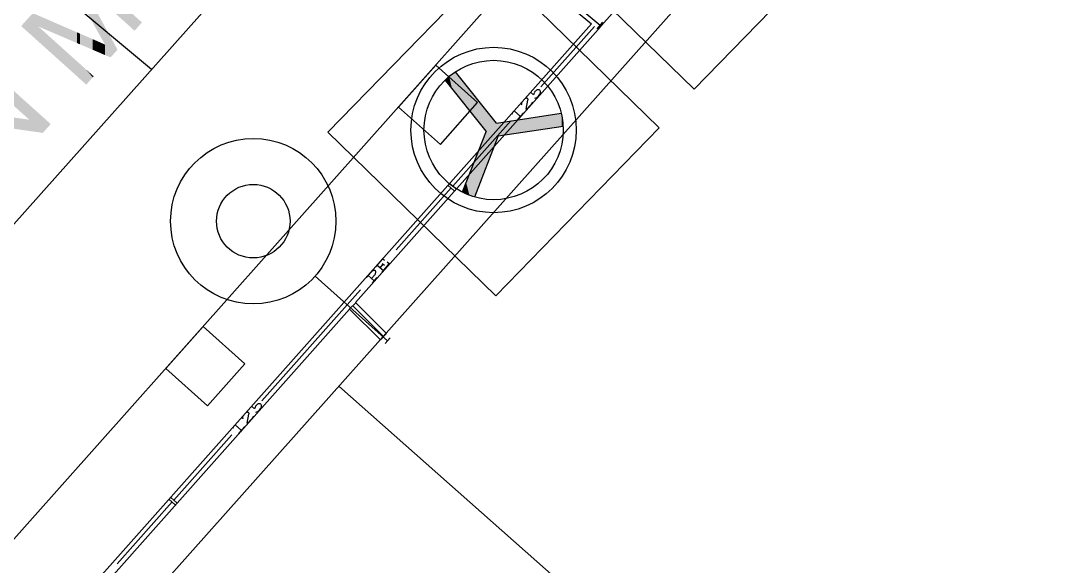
# Model space of a CAD drawing. Header units: inches. Extents: x 0.0008 to 0.0144, y 0.0003 to 0.0113.
# Drawn here: x 0.013276 to 0.013866, y 0.004015 to 0.004322 of the extents above; entities that cross this region are included whole.
import ezdxf

# ---------------------------------------------------------------- set-up
doc = ezdxf.new("R2010")
doc.units = ezdxf.units.IN
doc.header["$MEASUREMENT"] = 0
doc.linetypes.add('PUNKT', pattern=[6.35, 0, -6.35])
doc.linetypes.add('STRICHPUNKT', pattern=[25.4, 12.7, -6.35, 0, -6.35])
doc.layers.add('Standard', color=7, linetype='Continuous')

# ---------------------------------------------------------------- blocks, each defined once
blk = doc.blocks.new('*U567')
at = {"color": 7, "linetype": 'ByBlock'}
for points in [[(0.336705, 0.108926), (0.336598, 0.109021), (0.336705, 0.109139)], [(0.336705, 0.108926), (0.336705, 0.109139), (0.336976, 0.108682)], [(0.336976, 0.108682), (0.336976, 0.108895), (0.337082, 0.108586)], [(0.337082, 0.108586), (0.337082, 0.1088), (0.337328, 0.108365)], [(0.33616, 0.108304), (0.336046, 0.108406), (0.33616, 0.108533)], [(0.33616, 0.108304), (0.33616, 0.108533), (0.336351, 0.108132)], [(0.336351, 0.108346), (0.336351, 0.108505), (0.336598, 0.10831)], [(0.336598, 0.10831), (0.336351, 0.108505), (0.336598, 0.10847)], [(0.336598, 0.10831), (0.336598, 0.10847), (0.336705, 0.108295)], [(0.336705, 0.108295), (0.336705, 0.108454), (0.336976, 0.108256)], [(0.336976, 0.108256), (0.336705, 0.108454), (0.336976, 0.108416)], [(0.337328, 0.108205), (0.337328, 0.108578), (0.337521, 0.108177)], [(0.336351, 0.108132), (0.336351, 0.108346), (0.336598, 0.10791)], [(0.336976, 0.108256), (0.336976, 0.108416), (0.337082, 0.10824)], [(0.337082, 0.10824), (0.337082, 0.1084), (0.337328, 0.108205)], [(0.337328, 0.108205), (0.337082, 0.1084), (0.337328, 0.108365)], [(0.336598, 0.10791), (0.336598, 0.108123), (0.336705, 0.107815)], [(0.336705, 0.107815), (0.336705, 0.108028), (0.336976, 0.107571)]]:
    blk.add_solid(points, dxfattribs=at)
at = {"color": 7, "linetype": 'ByBlock', "extrusion": (0, 0, -1)}
for points in [[(-0.336976, 0.108682), (-0.336705, 0.109139), (-0.336976, 0.108895)], [(-0.337082, 0.108586), (-0.336976, 0.108895), (-0.337082, 0.1088)], [(-0.337328, 0.108365), (-0.337082, 0.1088), (-0.337328, 0.108578)], [(-0.336351, 0.108132), (-0.33616, 0.108533), (-0.336351, 0.108505)], [(-0.336705, 0.108295), (-0.336598, 0.10847), (-0.336705, 0.108454)], [(-0.337521, 0.108177), (-0.337328, 0.108578), (-0.337521, 0.108405)], [(-0.336598, 0.10791), (-0.336351, 0.108346), (-0.336598, 0.108123)], [(-0.337082, 0.10824), (-0.336976, 0.108416), (-0.337082, 0.1084)], [(-0.337521, 0.108177), (-0.337521, 0.108405), (-0.337634, 0.108303)], [(-0.336705, 0.107815), (-0.336598, 0.108123), (-0.336705, 0.108028)], [(-0.336976, 0.107571), (-0.336705, 0.108028), (-0.336976, 0.107784)], [(-0.336976, 0.107571), (-0.336976, 0.107784), (-0.337082, 0.107689)]]:
    blk.add_solid(points, dxfattribs=at)
blk = doc.blocks.new('*U568')
at = {"color": 7, "linetype": 'ByBlock'}
for points in [[(0.338009, 0.110157), (0.33786, 0.110424), (0.338009, 0.11059)], [(0.338009, 0.110157), (0.338009, 0.11059), (0.338054, 0.110076)], [(0.338054, 0.110335), (0.338054, 0.110549), (0.338141, 0.110257)], [(0.338141, 0.110257), (0.338141, 0.110471), (0.338234, 0.110173)], [(0.338234, 0.110173), (0.338234, 0.110388), (0.338247, 0.110161)], [(0.338054, 0.110076), (0.338054, 0.110335), (0.338141, 0.109919)], [(0.338247, 0.110161), (0.338247, 0.110375), (0.338307, 0.110108)], [(0.338307, 0.110108), (0.338307, 0.110322), (0.338338, 0.11008)], [(0.338338, 0.11008), (0.338338, 0.110294), (0.338367, 0.110054)], [(0.338367, 0.110054), (0.338367, 0.110268), (0.338411, 0.110014)], [(0.338141, 0.109919), (0.338141, 0.110177), (0.338234, 0.109752)], [(0.338411, 0.110014), (0.338411, 0.110228), (0.338489, 0.109944)], [(0.338489, 0.109944), (0.338489, 0.110158), (0.338589, 0.109854)], [(0.338234, 0.109752), (0.338234, 0.110009), (0.338247, 0.109727)], [(0.338247, 0.109727), (0.338247, 0.109984), (0.338307, 0.10962)], [(0.338589, 0.109854), (0.338589, 0.110068), (0.338832, 0.109636)], [(0.337378, 0.109553), (0.337211, 0.109703), (0.337378, 0.109888)], [(0.337378, 0.109553), (0.337378, 0.109888), (0.337456, 0.109483)], [(0.337456, 0.109697), (0.337456, 0.109854), (0.33786, 0.109524)], [(0.33786, 0.109524), (0.337456, 0.109854), (0.33786, 0.109678)], [(0.338307, 0.10962), (0.338307, 0.109877), (0.338338, 0.109565)], [(0.338338, 0.109565), (0.338338, 0.109821), (0.338367, 0.109514)], [(0.337456, 0.109483), (0.337456, 0.109697), (0.33786, 0.10912)], [(0.33786, 0.109524), (0.33786, 0.109678), (0.338009, 0.10946)], [(0.338367, 0.109514), (0.338367, 0.109768), (0.338411, 0.109437)], [(0.338411, 0.109288), (0.338411, 0.109688), (0.338489, 0.109255)], [(0.338009, 0.10946), (0.338009, 0.109614), (0.338054, 0.109441)], [(0.338054, 0.109441), (0.338054, 0.109594), (0.338141, 0.109404)], [(0.338141, 0.109404), (0.338141, 0.109557), (0.338234, 0.109364)], [(0.338234, 0.109364), (0.338234, 0.109516), (0.338247, 0.109358)], [(0.338247, 0.109358), (0.338247, 0.10951), (0.338307, 0.109333)], [(0.338307, 0.109333), (0.338307, 0.109484), (0.338338, 0.10932)], [(0.33786, 0.10912), (0.33786, 0.109334), (0.338009, 0.108986)], [(0.338338, 0.10932), (0.338338, 0.10947), (0.338367, 0.109307)], [(0.338367, 0.109307), (0.338367, 0.109457), (0.338411, 0.109288)], [(0.338009, 0.108986), (0.338009, 0.1092), (0.338054, 0.108945)], [(0.338054, 0.108945), (0.338054, 0.10916), (0.338141, 0.108867)]]:
    blk.add_solid(points, dxfattribs=at)
at = {"color": 7, "linetype": 'ByBlock', "extrusion": (0, 0, -1)}
for points in [[(-0.338054, 0.110076), (-0.338009, 0.11059), (-0.338054, 0.110549)], [(-0.338141, 0.110257), (-0.338054, 0.110549), (-0.338141, 0.110471)], [(-0.338234, 0.110173), (-0.338141, 0.110471), (-0.338234, 0.110388)], [(-0.338247, 0.110161), (-0.338234, 0.110388), (-0.338247, 0.110375)], [(-0.338141, 0.109919), (-0.338054, 0.110335), (-0.338141, 0.110177)], [(-0.338307, 0.110108), (-0.338247, 0.110375), (-0.338307, 0.110322)], [(-0.338338, 0.11008), (-0.338307, 0.110322), (-0.338338, 0.110294)], [(-0.338367, 0.110054), (-0.338338, 0.110294), (-0.338367, 0.110268)], [(-0.338411, 0.110014), (-0.338367, 0.110268), (-0.338411, 0.110228)], [(-0.338234, 0.109752), (-0.338141, 0.110177), (-0.338234, 0.110009)], [(-0.338489, 0.109944), (-0.338411, 0.110228), (-0.338489, 0.110158)], [(-0.338589, 0.109854), (-0.338489, 0.110158), (-0.338589, 0.110068)], [(-0.338247, 0.109727), (-0.338234, 0.110009), (-0.338247, 0.109984)], [(-0.338307, 0.10962), (-0.338247, 0.109984), (-0.338307, 0.109877)], [(-0.338832, 0.109636), (-0.338589, 0.110068), (-0.338832, 0.10985)], [(-0.337456, 0.109483), (-0.337378, 0.109888), (-0.337456, 0.109854)], [(-0.338338, 0.109565), (-0.338307, 0.109877), (-0.338338, 0.109821)], [(-0.338367, 0.109514), (-0.338338, 0.109821), (-0.338367, 0.109768)], [(-0.338832, 0.109636), (-0.338832, 0.10985), (-0.338938, 0.109754)], [(-0.33786, 0.10912), (-0.337456, 0.109697), (-0.33786, 0.109334)], [(-0.338009, 0.10946), (-0.33786, 0.109678), (-0.338009, 0.109614)], [(-0.338411, 0.109437), (-0.338367, 0.109768), (-0.338411, 0.109688)], [(-0.338489, 0.109255), (-0.338411, 0.109688), (-0.338489, 0.109546)], [(-0.338054, 0.109441), (-0.338009, 0.109614), (-0.338054, 0.109594)], [(-0.338141, 0.109404), (-0.338054, 0.109594), (-0.338141, 0.109557)], [(-0.338234, 0.109364), (-0.338141, 0.109557), (-0.338234, 0.109516)], [(-0.338247, 0.109358), (-0.338234, 0.109516), (-0.338247, 0.10951)], [(-0.338307, 0.109333), (-0.338247, 0.10951), (-0.338307, 0.109484)], [(-0.338338, 0.10932), (-0.338307, 0.109484), (-0.338338, 0.10947)], [(-0.338489, 0.109255), (-0.338489, 0.109546), (-0.338589, 0.109366)], [(-0.338009, 0.108986), (-0.33786, 0.109334), (-0.338009, 0.1092)], [(-0.338367, 0.109307), (-0.338338, 0.10947), (-0.338367, 0.109457)], [(-0.338411, 0.109288), (-0.338367, 0.109457), (-0.338411, 0.109437)], [(-0.338054, 0.108945), (-0.338009, 0.1092), (-0.338054, 0.10916)], [(-0.338141, 0.108867), (-0.338054, 0.10916), (-0.338141, 0.109081)], [(-0.338141, 0.108867), (-0.338141, 0.109081), (-0.338234, 0.10897)], [(-0.338234, 0.10897), (-0.338141, 0.109081), (-0.338234, 0.108998)], [(-0.338234, 0.10897), (-0.338234, 0.108998), (-0.338247, 0.108986)]]:
    blk.add_solid(points, dxfattribs=at)
blk = doc.blocks.new('*U614')
at = {"layer": 'Standard', "color": 4, "linetype": 'ByBlock'}
for points in [[(0.34341, 0.10876), (0.343368, 0.109016), (0.34341, 0.109046)], [(0.343417, 0.108752), (0.34341, 0.109046), (0.343417, 0.10905)], [(0.34341, 0.10876), (0.34341, 0.109046), (0.343417, 0.108752)], [(0.343417, 0.108752), (0.343417, 0.10905), (0.343515, 0.108629)], [(0.343288, 0.108913), (0.343271, 0.108934), (0.343288, 0.108949)], [(0.343327, 0.108864), (0.343288, 0.108949), (0.343327, 0.108984)], [(0.343288, 0.108913), (0.343288, 0.108949), (0.343327, 0.108864)], [(0.343368, 0.108813), (0.343327, 0.108984), (0.343368, 0.109016)], [(0.343327, 0.108864), (0.343327, 0.108984), (0.343368, 0.108813)], [(0.343368, 0.108813), (0.343368, 0.109016), (0.34341, 0.10876)], [(0.343515, 0.108629), (0.343515, 0.108927), (0.343522, 0.10862)], [(0.343522, 0.10862), (0.343522, 0.108918), (0.34357, 0.108561)], [(0.34357, 0.108561), (0.34357, 0.108859), (0.343618, 0.1085)], [(0.343618, 0.1085), (0.343618, 0.108799), (0.343667, 0.108439)], [(0.343667, 0.108439), (0.343667, 0.108737), (0.343689, 0.108412)], [(0.343689, 0.108412), (0.343689, 0.10871), (0.343856, 0.108202)], [(0.344928, 0.108271), (0.34403, 0.108323), (0.344928, 0.108459)], [(0.34403, 0.108134), (0.344002, 0.108319), (0.34403, 0.108323)], [(0.34403, 0.108134), (0.34403, 0.108323), (0.344928, 0.108271)], [(0.343856, 0.10769), (0.343689, 0.107774), (0.343856, 0.108202)], [(0.343667, 0.107268), (0.343618, 0.107592), (0.343667, 0.107718)], [(0.343689, 0.107262), (0.343667, 0.107718), (0.343689, 0.107774)], [(0.343667, 0.107268), (0.343667, 0.107718), (0.343689, 0.107262)], [(0.343618, 0.107285), (0.34357, 0.107469), (0.343618, 0.107592)], [(0.343618, 0.107285), (0.343618, 0.107592), (0.343667, 0.107268)], [(0.34357, 0.107304), (0.343522, 0.107348), (0.34357, 0.107469)], [(0.34357, 0.107304), (0.34357, 0.107469), (0.343618, 0.107285)], [(0.343522, 0.107326), (0.343515, 0.10733), (0.343522, 0.107348)], [(0.343522, 0.107326), (0.343522, 0.107348), (0.34357, 0.107304)]]:
    blk.add_solid(points, dxfattribs=at)
at = {"layer": 'Standard', "color": 4, "linetype": 'ByBlock', "extrusion": (0, 0, -1)}
for points in [[(-0.343515, 0.108629), (-0.343417, 0.10905), (-0.343515, 0.108927)], [(-0.343522, 0.10862), (-0.343515, 0.108927), (-0.343522, 0.108918)], [(-0.34357, 0.108561), (-0.343522, 0.108918), (-0.34357, 0.108859)], [(-0.343618, 0.1085), (-0.34357, 0.108859), (-0.343618, 0.108799)], [(-0.343667, 0.108439), (-0.343618, 0.108799), (-0.343667, 0.108737)], [(-0.343689, 0.108412), (-0.343667, 0.108737), (-0.343689, 0.10871)], [(-0.343856, 0.108202), (-0.343689, 0.10871), (-0.343856, 0.108501)], [(-0.343856, 0.10769), (-0.343856, 0.108501), (-0.344002, 0.108063)], [(-0.344002, 0.108063), (-0.343856, 0.108501), (-0.344002, 0.108319)], [(-0.344928, 0.108271), (-0.344928, 0.108459), (-0.344933, 0.108272)], [(-0.344933, 0.108272), (-0.344928, 0.108459), (-0.344933, 0.108438)], [(-0.344933, 0.108272), (-0.344933, 0.108438), (-0.344944, 0.108273)], [(-0.344944, 0.108273), (-0.344933, 0.108438), (-0.344944, 0.108386)], [(-0.344002, 0.108063), (-0.344002, 0.108319), (-0.34403, 0.108134)], [(-0.344944, 0.108273), (-0.344944, 0.108386), (-0.344951, 0.108274)], [(-0.344951, 0.108274), (-0.344944, 0.108386), (-0.344951, 0.108335)], [(-0.344951, 0.108274), (-0.344951, 0.108335), (-0.344956, 0.108275)], [(-0.344956, 0.108275), (-0.344951, 0.108335), (-0.344956, 0.108283)], [(-0.344956, 0.108275), (-0.344956, 0.108283), (-0.344956, 0.108275)], [(-0.343689, 0.107262), (-0.343689, 0.107774), (-0.343856, 0.10769)]]:
    blk.add_solid(points, dxfattribs=at)

msp = doc.modelspace()

# ---------------------------------------------------------------- linework, layer by layer
at = {"layer": 'Standard', "color": 4, "linetype": 'STRICHPUNKT'}
for p, q in [((0.01334936, 0.00429463), (0.01060267, 0.00658967)), ((0.01000632, 0.00054262), (0.01431137, 0.00537433))]:
    msp.add_line(p, q, dxfattribs=at)
at = {"layer": 'Standard', "color": 51, "linetype": 'ByBlock'}
for p, q in [((0.01360387, 0.0043208), (0.01436205, 0.00517348)), ((0.01322861, 0.00462749), (0.01359683, 0.00432026)), ((0.01359683, 0.00432026), (0.01071135, 0.00107515)), ((0.01346412, 0.00416362), (0.0136006, 0.00431712)), ((0.0136006, 0.00431712), (0.01360387, 0.00432079)), ((0.0136006, 0.00431712), (0.0136006, 0.00431712)), ((0.01360387, 0.00432079), (0.01360387, 0.0043208)), ((0.01354339, 0.00426451), (0.01352035, 0.00429332)), ((0.01353766, 0.00425993), (0.01351462, 0.00428874)), ((0.01354339, 0.00426451), (0.01357985, 0.00427006)), ((0.01353766, 0.00425993), (0.01352423, 0.00422558)), ((0.01354449, 0.00425726), (0.01358096, 0.0042628)), ((0.01354449, 0.00425726), (0.01353106, 0.0042229)), ((0.01344137, 0.00417841), (0.01348216, 0.00414214)), ((0.01348159, 0.00414615), (0.01346412, 0.00416362)), ((0.01317428, 0.00383765), (0.01346084, 0.00415993)), ((0.01346084, 0.00415993), (0.01347811, 0.00414267)), ((0.01347811, 0.00414267), (0.01348159, 0.00414615)), ((0.01348365, 0.00414382), (0.01348076, 0.00414056))]:
    msp.add_line(p, q, dxfattribs=at)
at = {"layer": 'Standard', "color": 2, "linetype": 'ByBlock'}
msp.add_line((0.01425559, 0.00513477), (0.01008138, 0.00044991), dxfattribs=at)
at = {"layer": 'Standard', "color": 100, "linetype": 'ByBlock'}
msp.add_line((0.01014162, 0.00039867), (0.01431496, 0.00508186), dxfattribs=at)
at = {"layer": 'Standard', "color": 51, "linetype": 'PUNKT'}
for p, q in [((0.01365458, 0.00428356), (0.0135602, 0.00437559)), ((0.01374662, 0.00437795), (0.01365458, 0.00428356)), ((0.01344864, 0.00425939), (0.01354067, 0.00435377)), ((0.01354067, 0.00435377), (0.01363505, 0.00426174)), ((0.01354302, 0.00416736), (0.01344864, 0.00425939)), ((0.01363505, 0.00426174), (0.01354302, 0.00416736))]:
    msp.add_line(p, q, dxfattribs=at)
at = {"layer": 'Standard', "color": 7, "linetype": 'ByBlock'}
for p, q in [((0.01360175, 0.00431936), (0.01356403, 0.00435084)), ((0.01356842, 0.00428488), (0.01359858, 0.0043188)), ((0.01360018, 0.00431747), (0.01360333, 0.00432125)), ((0.01350933, 0.00429699), (0.01348838, 0.00427347)), ((0.01353285, 0.00427604), (0.01350933, 0.00429699)), ((0.01356263, 0.0042818), (0.01356428, 0.00428034)), ((0.01356869, 0.00428148), (0.01356617, 0.00427865)), ((0.01351189, 0.00425252), (0.01353285, 0.00427604)), ((0.01355775, 0.00427631), (0.01355765, 0.00427604)), ((0.01355965, 0.00427826), (0.01355936, 0.00427811)), ((0.01355995, 0.00427841), (0.01355969, 0.00427831)), ((0.01356016, 0.0042723), (0.01356115, 0.00427743)), ((0.01356366, 0.00427583), (0.01356037, 0.00427212)), ((0.0135633, 0.00427615), (0.01356366, 0.00427583)), ((0.01356617, 0.00427865), (0.0135663, 0.00427854)), ((0.01348838, 0.00427347), (0.01351189, 0.00425252)), ((0.01355268, 0.00427061), (0.01355185, 0.00426926)), ((0.01355691, 0.00426824), (0.01355337, 0.00427138)), ((0.01355534, 0.00426647), (0.01355864, 0.00427018)), ((0.01356037, 0.00427212), (0.01356016, 0.0042723)), ((0.01351882, 0.00422909), (0.01355146, 0.00426581)), ((0.01355691, 0.00426824), (0.0135564, 0.0042674)), ((0.01355704, 0.00426812), (0.01355691, 0.00426824)), ((0.01348696, 0.00419326), (0.01351788, 0.00422803)), ((0.01351617, 0.00422955), (0.01351971, 0.0042264)), ((0.01351711, 0.00423061), (0.01352066, 0.00422746)), ((0.01351971, 0.0042264), (0.01351984, 0.00422629)), ((0.01352066, 0.00422746), (0.01352078, 0.00422734)), ((0.01347562, 0.00418374), (0.01347954, 0.00418815)), ((0.01347954, 0.00418815), (0.01348045, 0.00418735)), ((0.01347029, 0.00417773), (0.01347296, 0.00418073)), ((0.01347641, 0.00418462), (0.01347985, 0.00418156)), ((0.01347806, 0.00418314), (0.01347979, 0.00418509)), ((0.01347906, 0.00418068), (0.01348314, 0.00418527)), ((0.01347922, 0.0041856), (0.01348039, 0.00418455)), ((0.01348314, 0.00418527), (0.01348204, 0.00418624)), ((0.01347123, 0.00417879), (0.01347467, 0.00417573)), ((0.01347485, 0.00417905), (0.01347312, 0.00417711)), ((0.01347373, 0.00417467), (0.01347639, 0.00417767)), ((0.01341146, 0.00410834), (0.01346686, 0.00417066)), ((0.01346429, 0.00416345), (0.01346081, 0.00415997)), ((0.01346255, 0.00416171), (0.01347985, 0.00414441)), ((0.01337837, 0.00415003), (0.01335741, 0.00412651)), ((0.01340188, 0.00412907), (0.01337837, 0.00415003)), ((0.01338093, 0.00410556), (0.01340188, 0.00412907)), ((0.01335741, 0.00412651), (0.01338093, 0.00410556)), ((0.01340567, 0.00410527), (0.01340732, 0.0041038)), ((0.01341173, 0.00410494), (0.01340922, 0.00410212)), ((0.01340081, 0.00409981), (0.01340069, 0.00409951)), ((0.01340269, 0.00410173), (0.01340237, 0.00410156)), ((0.013403, 0.00410187), (0.01340273, 0.00410177)), ((0.01340321, 0.00409577), (0.0134042, 0.00410089)), ((0.01340671, 0.00409929), (0.01340341, 0.00409559)), ((0.01340634, 0.00409962), (0.01340671, 0.00409929)), ((0.01340922, 0.00410212), (0.01340934, 0.00410201)), ((0.01339576, 0.00409413), (0.0133949, 0.00409272)), ((0.01339996, 0.0040917), (0.01339641, 0.00409486)), ((0.01339839, 0.00408994), (0.01340168, 0.00409364)), ((0.01340341, 0.00409559), (0.01340321, 0.00409577)), ((0.01336186, 0.00405256), (0.01339451, 0.00408928)), ((0.01339996, 0.0040917), (0.01339947, 0.00409091)), ((0.01340008, 0.00409159), (0.01339996, 0.0040917)), ((0.01333, 0.00401672), (0.01336092, 0.0040515)), ((0.01335921, 0.00405302), (0.01336276, 0.00404986)), ((0.01336015, 0.00405408), (0.0133637, 0.00405092)), ((0.0133637, 0.00405092), (0.01336382, 0.00405082)), ((0.01336276, 0.00404986), (0.01336288, 0.00404976))]:
    msp.add_line(p, q, dxfattribs=at)
at = {"layer": 'Standard', "color": 220, "linetype": 'ByBlock'}
msp.add_line((0.0144195, 0.0032631), (0.01345476, 0.00411657), dxfattribs=at)
at = {"layer": 'Standard', "color": 7, "linetype": 'ByBlock'}
for points in [[(0.01356481, 0.00428172), (0.01356456, 0.00428128), (0.0135644, 0.00428083), (0.01356432, 0.00428039)], [(0.01356673, 0.00428321), (0.01356639, 0.00428312), (0.01356605, 0.00428296), (0.01356571, 0.00428274), (0.0135654, 0.00428247), (0.01356512, 0.00428215), (0.01356489, 0.00428181)], [(0.01356801, 0.00428268), (0.01356776, 0.00428292), (0.01356746, 0.00428309), (0.01356709, 0.00428317), (0.01356669, 0.00428317)], [(0.01356779, 0.0042806), (0.013568, 0.00428099), (0.01356814, 0.00428138), (0.01356822, 0.00428176), (0.01356822, 0.00428211), (0.01356815, 0.00428243), (0.01356801, 0.00428269)], [(0.01355756, 0.00427595), (0.01355749, 0.00427565), (0.01355748, 0.00427538), (0.01355752, 0.00427513), (0.01355761, 0.00427492), (0.01355776, 0.00427476)], [(0.01356119, 0.00427746), (0.01356119, 0.00427773), (0.01356113, 0.00427797), (0.01356102, 0.00427816), (0.01356087, 0.00427831), (0.01356067, 0.0042784), (0.01356043, 0.00427844), (0.01356017, 0.00427842), (0.01355989, 0.00427834)], [(0.01356508, 0.00427842), (0.01356559, 0.00427861), (0.0135661, 0.00427889), (0.0135666, 0.00427925), (0.01356707, 0.00427967), (0.01356749, 0.00428015), (0.01356785, 0.00428066)], [(0.013563, 0.00427482), (0.01356262, 0.00427456), (0.01356226, 0.00427424), (0.01356194, 0.00427388), (0.01356166, 0.00427349), (0.01356145, 0.00427308)], [(0.01347485, 0.00417904), (0.01347511, 0.00417937), (0.01347532, 0.00417972), (0.01347548, 0.00418007), (0.01347557, 0.00418041), (0.01347561, 0.00418074), (0.01347557, 0.00418103), (0.01347548, 0.00418128), (0.01347532, 0.00418148), (0.01347511, 0.00418161), (0.01347485, 0.00418168), (0.01347455, 0.00418168), (0.01347423, 0.00418161), (0.0134739, 0.00418147), (0.01347357, 0.00418128), (0.01347325, 0.00418103), (0.01347296, 0.00418073)], [(0.01340785, 0.00410519), (0.0134076, 0.00410474), (0.01340744, 0.00410429), (0.01340737, 0.00410385)], [(0.01340977, 0.00410667), (0.01340943, 0.00410658), (0.01340909, 0.00410642), (0.01340876, 0.0041062), (0.01340844, 0.00410593), (0.01340817, 0.00410562), (0.01340793, 0.00410528)], [(0.01340812, 0.00410189), (0.01340863, 0.00410208), (0.01340915, 0.00410235), (0.01340964, 0.00410271), (0.01341011, 0.00410313), (0.01341053, 0.00410361), (0.0134109, 0.00410413)], [(0.01341105, 0.00410615), (0.01341081, 0.00410639), (0.0134105, 0.00410655), (0.01341014, 0.00410663), (0.01340974, 0.00410663)], [(0.01341084, 0.00410407), (0.01341104, 0.00410446), (0.01341119, 0.00410485), (0.01341126, 0.00410523), (0.01341126, 0.00410558), (0.01341119, 0.00410589), (0.01341105, 0.00410615)], [(0.01340061, 0.00409941), (0.01340054, 0.00409912), (0.01340052, 0.00409884), (0.01340056, 0.00409859), (0.01340066, 0.00409838), (0.0134008, 0.00409822)], [(0.01340423, 0.00410093), (0.01340423, 0.00410119), (0.01340417, 0.00410143), (0.01340407, 0.00410162), (0.01340391, 0.00410177), (0.01340371, 0.00410186), (0.01340348, 0.0041019), (0.01340321, 0.00410188), (0.01340293, 0.0041018)], [(0.01340601, 0.00409827), (0.01340564, 0.00409801), (0.0134053, 0.0040977), (0.01340499, 0.00409735), (0.01340472, 0.00409697), (0.0134045, 0.00409657)]]:
    msp.add_lwpolyline(points, dxfattribs=at)
at = {"layer": 'Standard', "color": 51, "linetype": 'ByBlock'}
for centre, radius in [((0.01354184, 0.00426057), 0.00004651), ((0.01354184, 0.00426057), 0.00003918), ((0.01340662, 0.00420931), 0.00004651), ((0.01340662, 0.00420931), 0.00002067)]:
    msp.add_circle(centre, radius, dxfattribs=at)

# ---------------------------------------------------------------- block references
at = {"color": 7, "linetype": 'ByBlock', "xscale": 0.03937007874015748, "yscale": 0.03937007874015748, "zscale": 0.03937007874015748}
for name in ['*U568', '*U567']:
    msp.add_blockref(name, (0, 0), dxfattribs=at)
at = {"layer": 'Standard', "color": 4, "linetype": 'ByBlock', "xscale": 0.03937007874015748, "yscale": 0.03937007874015748, "zscale": 0.03937007874015748}
msp.add_blockref('*U614', (0, 0), dxfattribs=at)

doc.saveas('drawing.dxf')
